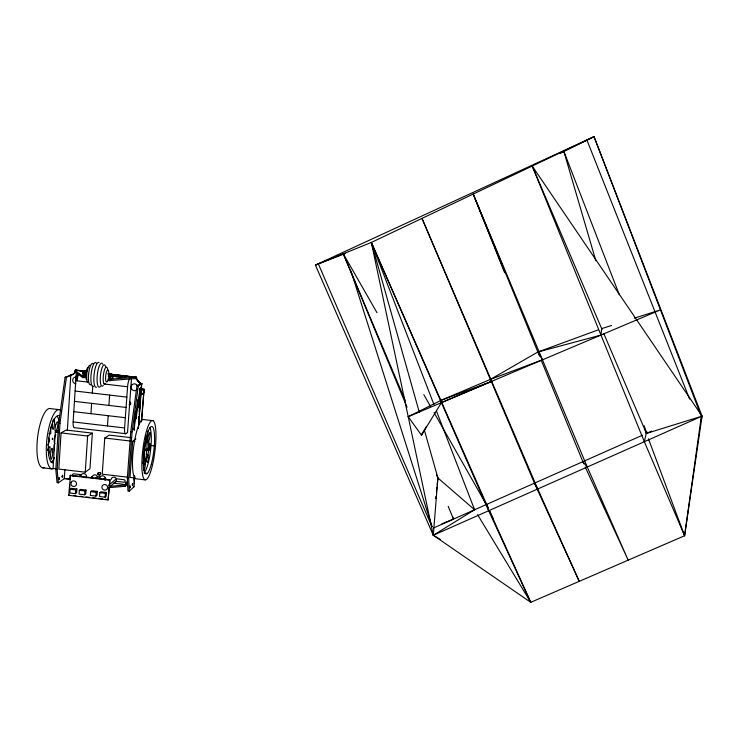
<?xml version="1.0" encoding="UTF-8"?>
<svg xmlns="http://www.w3.org/2000/svg" width="739" height="739" viewBox="0 0 739 739"><rect width="100%" height="100%" fill="white"/><g stroke="black" fill="none" stroke-linecap="round" stroke-linejoin="round"><path stroke-width="1.11" d="M137.352 379.92A8.415 8.074 44.4 0 1 136.715 378.507L136.068 377.158L108.725 379.319M108.809 375.292L108.864 373.758A6.106 1.524 -84 0 0 106.776 371.135A6.106 1.524 -84 0 0 105.788 380.77A6.106 1.524 -84 0 0 108.384 378.386M108.901 375.735L108.827 374.636M109.381 376.622L109.741 375.384M146.073 435.724L146.026 436.426A6.439 1.339 -83.2 0 0 146.461 440.305L147.43 440.426L145.971 459.409L145.01 459.288A9.727 2.014 -83.1 0 1 143.394 454.032M145.666 450.651C147.163 451.705 147.495 448.213 145.795 448.979M149.352 443.723L148.678 450.522A6.355 1.302 -83.1 0 1 148.096 449.598M145.398 463.741L145.38 464.184A6.439 1.339 -82.9 0 1 144.151 470.447A6.411 1.321 -82.9 0 1 143.772 465.57L143.883 464.406A6.411 1.321 -82.9 0 1 145.01 459.288A6.439 1.339 -82.9 0 1 145.444 463.067L143.819 465.117M70.935 375.218A8.48 8.027 46.1 0 0 75.424 371.514C74.815 370.045 76.958 369.722 75.101 370.47L75.018 371.791L82.676 377.62L85.696 377.084M58.75 430.329L55.286 432.223L53.088 468.415L56.395 468.803M70.085 479.334L64.311 478.66L58.353 482.826L57.042 482.669L55.813 469.459L58.649 423.142L65.106 377.259L70.602 375.255M58.353 482.826L57.143 469.607L59.988 423.299L66.436 377.417L71.018 375.144M61.051 432.897L58.815 469.089L85.244 472.184L89.955 468.766L92.347 433.128L66.159 430.052L61.051 432.897L87.645 436.019L92.347 433.128M64.311 478.66L64.884 469.505M67.332 430.606L70.805 375.255M131.45 379.079L127.533 432.518L125.815 433.71L74.75 427.715A7.057 1.94 -83.3 0 1 73.133 421.914L76.219 373.592L76.976 373.287M68.727 495.333L70.464 475.232L109.908 479.851L108.097 499.943L68.727 495.333L69.207 494.973M70.159 478.216L70.307 475.962M69.484 490.585L69.835 485.098M70.26 478.521L70.464 475.232M70.113 489.227L69.872 493.033L75.424 493.68L76.616 492.765L76.865 488.969L71.332 488.322L70.113 489.227L75.674 489.874L76.865 488.969M82.676 377.62L82.944 373.555A2.734 0.739 -84 0 1 83.581 370.858A2.734 0.739 -84 0 1 84.385 371.107M75.424 493.68L75.674 489.874M84.043 377.786L84.301 373.722A2.734 0.739 -84 0 1 84.939 371.024A2.734 0.739 -84 0 1 85.742 371.274M79.332 490.308L79.082 494.114L84.634 494.76L85.789 493.837L86.047 490.049L80.514 489.403L79.332 490.308L84.883 490.955L86.047 490.049M85.244 472.184L87.645 436.019M84.634 494.76L84.883 490.955M90.943 413.674L91.627 403.383M92.32 393.056L92.781 386.146M90.62 491.629L90.361 495.435L95.913 496.081L97.031 495.158L97.289 491.37L91.756 490.714L90.62 491.629L96.172 492.285L97.289 491.37M95.913 496.081L96.172 492.285M99.839 492.71L99.571 496.516L105.123 497.162L106.204 496.229L106.471 492.442L100.938 491.795L99.839 492.71L105.391 493.366L106.471 492.442M110.259 374.146A2.734 0.674 -83.9 0 0 109.529 373.906A2.734 0.674 -83.9 0 0 108.91 376.604L108.633 380.668L135.93 378.488L140.447 383.264M130.831 437.636L109.196 435.105L104.753 438.024L102.241 474.179L127.561 477.154M109.991 380.834L110.277 376.77A2.734 0.674 -83.9 0 1 110.887 374.063A2.734 0.674 -83.9 0 1 111.617 374.303L113.122 378.054L110.083 379.476M107.469 425.941L108.18 415.697M108.901 405.415L109.621 395.088M105.123 497.162L105.391 493.366M108.097 499.943L109.908 479.851M125.815 433.71A7.057 1.607 -83.3 0 1 124.586 427.955L127.588 386.756A7.113 1.626 -83.8 0 1 129.602 378.987L129.833 378.821M108.725 487.638L125.085 486.317L125.704 484.59L113.279 483.13M125.085 486.317L126.184 482.207L127.477 482.355L127.228 485.717L127.477 482.355M133.316 486.447L134.008 486.789L129.26 491.139L127.949 490.992L127.348 477.847L130.766 431.604L136.983 385.693L140.401 383.855L142.027 383.846A8.415 8.074 44.4 0 1 137.768 380.576M135.2 378.858L135.292 377.546M129.26 491.139L128.678 478.004L132.105 431.761L138.313 385.85L141.722 384.012L140.308 383.365A8.434 8.083 44.4 0 1 138.452 381.943L137.454 380.742A8.434 8.083 44.4 0 1 136.401 378.673C135.81 375.717 136.549 378.405 136.687 378.211M135.93 378.488L136.022 377.176M135.893 438.92L132.669 441.303L129.981 477.431L134.387 477.948M126.184 482.207L125.612 485.846M138.526 419.142L138.701 416.861M139.302 408.87L139.468 406.589M140.068 398.598L140.244 396.316M140.761 389.471L140.927 387.181M134.11 479.666L134.286 477.376M138.581 420.315L138.83 416.888M139.265 411.18L139.606 406.616M140.04 400.907L140.382 396.344M140.807 390.635L141.066 387.208M134.147 480.84L134.553 475.694M138.526 422.625L138.95 416.916M139.302 412.353L139.726 406.644M140.068 402.081L140.502 396.372M140.761 392.945L141.186 387.245M134.156 483.204L134.507 477.459M138.535 424.98L139.061 416.953M139.311 414.699L141.288 387.273M134.008 486.789L134.784 476.47M138.396 428.537L141.694 383.901L140.881 383.707L142.027 383.846M141.315 421.923L144.087 389.204L141.712 420.556M424.398 430.2L437.904 477.967L433.303 535.276L530.741 602.322L684.591 535.747L702.05 416.131L594.045 136.678L315.405 265.07L433.303 535.276L440.241 539.396M435.696 498.613L435.936 496.322M436.426 491.731L436.925 487.149M437.165 484.849L437.904 477.967L436.555 474.78M407.032 407.226L343.302 253.782L345.381 253.44L315.405 265.07L371.338 242.447L594.045 136.678L701.339 416.426L684.591 535.747L644.343 441.719L646.727 431.188M92.218 477.265L92.68 475.953A2.817 2.67 35.7 0 1 97.465 476.516L97.594 478.595M700.96 420.574L702.05 416.131L532.219 166.044L644.343 441.719M146.516 450.633L146.885 449.229M422.8 432.213L421.489 435.243L408.214 416.704L440.823 400.418L490.382 379.393L542.454 359.819L660.463 309.863L634.339 318.204M75.018 371.791L75.914 371.44L75.554 370.073M81.142 475.26L81.456 474.641A2.817 2.66 36.2 0 1 85.299 474.087A2.817 2.66 36.2 0 1 86.066 477.902M98.499 478.355L100.356 476.858A2.817 2.67 35.4 0 1 105.141 477.412L104.956 480.119M426.458 426.292L421.489 435.243L441.414 402.635L491.712 381.361L490.382 379.393L537.853 352.023L598.424 329.816M108.153 376.151L108.91 375.458M47.619 444.98L47.887 444.749A6.448 1.921 -82.9 0 0 49.522 440.555A6.448 1.912 -82.8 0 0 48.294 437.968M109.326 487.121L116.217 481.348L116.365 478.733A2.817 2.67 34.8 0 0 111.118 479.472M108.651 485.246L116.392 478.817L123.94 479.703A1.321 1.256 34.4 0 1 125.14 481.117A1.321 1.256 34.4 0 1 123.746 482.234L116.217 481.348A2.817 2.67 34.8 0 1 114.406 482.493M146.895 449.774L148.881 448.157L147.92 448.046M105.123 479.787L105.622 479.417M103.478 479.195L105.409 477.902A1.321 1.247 35.3 0 1 105.28 479.694M94.989 478.53L97.493 476.6L100.319 476.932M90.814 477.57L92.357 476.378A1.321 1.247 35.8 0 0 91.978 476.904M79.655 475.99L81.419 474.715L73.872 473.838A1.321 1.247 36.6 0 0 72.634 475.602M436.444 410.986L474.595 509.753L433.303 535.276L371.338 242.447L487.989 507.554M140.613 394.506A2.808 2.688 42.8 0 0 143.569 392.104L143.883 391.929M559.839 153.287L563.737 151.07L619.328 294.787M143.569 392.104A2.808 2.688 42.8 0 0 141.029 389.056L144.087 389.204M559.903 153.435L594.045 136.678M433.553 527.979L582.766 461.718L587.256 467.02L628.178 560.162L585.186 466.946M583.81 461.247L642.265 435.289M603.837 333.695L646.44 433.433L651.678 431.114M148.835 450.457L148.927 450.411A6.355 1.302 -83.1 0 0 150.451 445.986A6.346 1.302 -83.1 0 0 149.454 443.603L149.186 443.917A6.346 1.302 -83.1 0 0 148.918 444.425M408.214 416.704L542.454 359.819L537.853 352.023L600.964 335.081L601.675 328.633L611.467 325.502M85.779 375.735L82.768 376.271L75.101 370.47M441.904 523.84L453.506 519.111L452.637 516.977M491.712 381.361L440.823 400.418L441.414 402.635M645.055 429.045L646.44 433.433L702.05 416.131L433.303 535.276L432.906 531.858M69.457 375.523L71.323 375.061A8.471 8.018 46.1 0 0 75.803 371.357M83.849 372.779L83.895 372.41M109.908 486.271L125.177 485.052M109.778 374.996L109.095 375.107L109.788 375.329M84.043 371.92L82.343 371.911L83.285 372.225M83.895 370.535L85.253 370.692M109.815 373.583L111.173 373.74M87.368 371.44L75.655 370.082L75.849 370.599M107.709 373.851L136.576 377.259M75.701 370.119L86.971 371.44M108.393 373.952L136.632 377.398M75.803 370.35L84.819 371.412M108.485 374.193L115.247 374.978M117.501 375.246L122.009 375.772M124.263 376.04L134.406 377.232M80.339 370.996L83.719 371.394M110.758 374.571L115.266 375.098M117.519 375.366L120.9 375.763M124.281 376.16L127.662 376.557M129.916 376.816L133.297 377.213M80.357 371.126L82.611 371.394M110.776 374.701L114.157 375.098M117.538 375.495L119.792 375.754M124.291 376.29L126.545 376.548M129.925 376.945L132.179 377.213M110.813 375.061L125.99 376.982L111.21 375.495M82.944 373.555L84.301 373.722M108.91 376.604L110.277 376.77M76.219 373.592L77.586 373.749L77.133 380.834L87.978 382.1M65.106 377.259L66.436 377.417M136.983 385.693L138.313 385.85M104.162 384.003L127.588 386.756M141.029 389.056L143.772 389.379M75.101 391.033L126.831 397.111M74.445 401.369L126.083 407.429M59.97 409.739L50.852 408.667A29.902 8.933 -83 0 0 37.513 438.135A29.902 8.933 -83 0 0 44.201 467.676M152.973 420.667A29.902 6.106 -83 0 0 141.87 462.411A29.902 6.106 -83 0 0 151.864 467.538A29.902 6.106 -83 0 0 152.973 420.667L143.856 419.604A29.902 6.355 -83 0 0 133.63 446.938A29.902 6.355 -83 0 0 136.004 478.789L145.149 479.86M73.789 411.66L125.334 417.711M73.133 421.914L124.586 427.955M58.649 423.142L59.988 423.299M130.766 431.604L132.105 431.761M147.8 441.885L148.761 441.996M55.286 432.223L58.612 432.611M104.753 438.024L130.24 441.017M132.669 441.303L134.886 441.562M145.657 444.444L144.687 444.333A6.503 1.367 -83.2 0 1 144.401 444.795M151.033 445.525L154.303 445.903M145.537 449.977L146.507 450.088M143.514 451.621L144.484 451.732M143.135 457.968A6.475 1.349 -82.9 0 1 143.652 457.829L144.622 457.949M145.555 461.228L147.976 461.515A6.374 1.312 -82.9 0 0 148.114 455.51L147.966 454.947A6.374 1.312 -82.9 0 0 147.31 454.485M53.356 462.374L51.139 462.115A23.879 6.993 -82.9 0 0 54.529 457.7M143.948 473.015L147.273 473.403M42.622 467.815L51.776 468.886M55.813 469.459L57.143 469.607M127.348 477.847L128.678 478.004M69.993 475.565L109.492 480.193M125.861 482.484L127.154 482.632M65.66 478.502L69.512 478.955M73.697 495.499L75.941 495.758M80.44 496.285L82.685 496.553M86.057 496.941L89.419 497.338M92.791 497.735L96.162 498.132M98.407 498.391L102.897 498.917M105.141 499.185L108.513 499.582M69.854 375.375L70.99 375.504M129.611 402.33L129.953 402.413A1.339 1.284 41.7 0 1 129.768 404.917L129.427 404.926A1.339 1.284 41.7 0 1 129.085 404.843M437.904 477.967L474.595 509.753M477.579 514.677L530.741 602.322L489.394 510.677M376.982 312.699L343.302 253.782L405.175 400.409M423.789 394.589L430.634 406.57M434.061 412.556L488.017 507.527M534.445 483.167L537.743 488.978L579.237 581.334L534.445 483.167L422.006 218.384L537.743 488.978M484.886 501.421L487.37 506.575M489.458 510.631L493.301 518.898M583.736 463.806L541.29 360.42M419.373 412.427L371.338 242.447L488.701 510.723L530.741 602.322M318.518 264.303L431.955 526.648M532.219 166.044L602.026 329.455M587.256 467.02L473.191 194.08L504.561 272.543L505.125 272.691L473.191 194.08L539.544 356.152M448.194 506.326L453.506 519.111M587.099 140.521L689.635 399.115M371.338 242.447L433.95 404.547M648.454 438.818L684.591 535.747M486.576 504.432L488.701 510.723M350.951 270.991L432.066 526.611M563.737 151.07L595.846 260.701M644.177 425.682L646.44 433.433M54.326 450.356L54.15 449.617A6.281 1.82 -82.8 0 1 54.243 444.305A6.3 1.829 -82.8 0 1 54.972 443.585A4.425 1.284 -82.9 0 1 54.298 439.446A4.425 1.284 -82.9 0 1 55.878 434.92M50.723 427.142L50.806 433.313A6.383 1.894 -83.1 0 1 49.088 433.507M146.608 449.451L146.793 450.411M105.575 383.837A8.72 2.189 -84 0 1 103.183 379.735A8.72 2.189 -84 0 1 105.104 368.419A8.72 2.189 -84 0 1 107.82 370.645M103.257 385.435A10.762 2.725 -84 0 1 100.301 381.195A10.762 2.725 -84 0 1 102.158 367.523A10.762 2.725 -84 0 1 105.732 367.163M100.458 386.294A12.064 3.085 -84 0 1 97.289 375.033A12.064 3.085 -84 0 1 102.712 364.216M93.493 386.377A12.064 3.159 -84 0 1 91.285 372.742A12.064 3.159 -84 0 1 96.615 363.505M90.777 384.77A10.762 2.845 -84 0 1 88.772 372.604A10.762 2.845 -84 0 1 93.567 364.345M96.513 387.171A12.508 3.233 -84 0 1 94.075 374.664A12.508 3.233 -84 0 1 99.026 362.544M88.578 382.488A8.72 2.328 -84 0 1 86.805 373.749A8.72 2.328 -84 0 1 90.315 365.297M86.657 379.698A6.106 1.635 -84 0 1 85.927 372.798A6.106 1.635 -84 0 1 88.301 367.68M140.632 388.89A2.808 2.688 42.8 0 1 142.331 394.118M73.383 476.286A1.321 1.247 36.6 0 1 72.819 475.888M129.935 402.136A1.339 1.284 41.7 0 1 130.572 402.395M100.181 472.526A1.321 1.247 35.9 0 1 100.467 474.401A1.321 1.247 35.9 0 1 98.564 474.42A1.321 1.247 35.9 0 1 98.61 472.544M75.923 383.846A3.519 3.335 44.6 0 1 72.718 380.04A3.519 3.335 44.6 0 1 76.357 377.038M137.315 389.342A3.501 3.353 43.4 0 1 132.087 389.638A3.501 3.353 43.4 0 1 132.475 384.428A3.501 3.353 43.4 0 1 137.565 385.943M78.824 373.777A7.122 1.958 -83.9 0 0 77.133 380.834L75.766 380.668A7.113 1.968 -83.9 0 1 76.468 376.188M149.962 427.604A23.879 4.951 -83.1 0 1 150.525 450.578A23.879 4.951 -83.1 0 1 144.428 472.517M112.106 376.973A12.665 1.764 4.6 0 1 112.402 377.472M57.43 416.722A23.879 6.993 -82.9 0 1 59.379 422.69M54.113 468.341A29.902 8.674 -83 0 1 47.056 437.95A29.902 8.674 -83 0 1 61.337 410.773M52.608 462.919A23.879 6.928 -82.9 0 1 49.005 437.248A23.879 6.928 -82.9 0 1 59.148 415.669M147.735 430.929A6.475 1.349 -83.2 0 1 147.698 434.07L147.578 435.243A6.475 1.349 -83.2 0 1 146.461 440.305M147.458 440.73A9.727 2.014 -83.1 0 0 144.687 444.333A6.522 1.367 -83.1 0 0 144.835 443.151M143.772 449.081A9.727 2.014 -83.1 0 1 144.179 446.596M147.828 440.804A6.374 1.312 -83.2 0 1 148.4 436.241L148.641 435.225A6.374 1.312 -83.2 0 1 150.211 432.601A6.402 1.321 -83.2 0 1 149.38 439.225L149.121 440.111A6.402 1.321 -83.2 0 1 148.299 441.774M147.976 461.515A6.355 1.302 -83 0 1 146.627 461.265L146.525 460.536A6.355 1.302 -83 0 1 146.525 457.543M143.652 457.829A6.503 1.358 -82.9 0 1 143.043 463.519M52.617 422.052A6.355 1.866 -83.2 0 0 52.349 424.389L52.312 425.525A6.355 1.866 -83.2 0 0 53.116 429.414A6.392 1.884 -83.2 0 0 54.437 424.417L54.547 423.253A6.392 1.884 -83.2 0 0 54.058 418.662M52.848 420.934A6.355 1.866 -83.2 0 1 53.125 419.891M47.564 450.494A6.402 1.884 -82.7 0 1 47.859 449.46L48.192 448.555A6.402 1.884 -82.7 0 1 50.012 446.753A6.42 1.894 -82.7 0 1 49.439 452.416L49.153 453.441A6.42 1.894 -82.7 0 1 48.46 455.104M52.275 439.031C52.737 441.229 52.959 436.149 52.275 439.031M58.76 478.854C59.499 482.114 59.73 474.309 58.76 478.854M62.058 476.581C62.769 479.796 63.046 472.138 62.058 476.581M84.819 373.509C85.216 376.003 85.53 370.525 84.819 373.509M52.765 452.056L52.737 453.164A6.365 1.857 -82.7 0 1 51.305 459.362A6.328 1.847 -82.7 0 1 50.538 454.485L50.64 453.33A6.328 1.847 -82.7 0 1 51.97 448.277A6.365 1.857 -82.7 0 1 52.765 452.056M110.748 376.548C111.09 379.024 111.404 373.611 110.748 376.548M129.676 487.177C130.166 490.345 130.563 482.696 129.676 487.177M133.999 429.193L134.221 430.283L135.736 411.004L133.999 429.193M132.29 484.821C132.771 487.971 133.149 480.415 132.29 484.821M136.087 417.821L136.299 418.921L137.814 399.67L136.087 417.821M138.165 406.515L138.378 407.632L139.893 388.409L138.165 406.515M70.981 482.632L71.138 484.775A2.91 2.744 35.9 0 0 75.387 486.013A2.91 2.744 35.9 0 0 75.664 481.754A2.91 2.744 35.9 0 0 71.314 481.985L70.981 482.632M107.617 487.648L107.137 488.996A2.901 2.753 34.6 0 1 102.786 489.227A2.901 2.753 34.6 0 1 103.09 484.969A2.901 2.753 34.6 0 1 107.34 486.216L107.617 487.648M55.822 424.722L55.619 425.433A6.291 1.829 -83.1 0 0 55.046 431.049A6.318 1.838 -83.2 0 0 56.811 429.359L57.125 428.491A6.318 1.838 -83.2 0 0 57.975 421.904A6.291 1.829 -83.1 0 0 55.905 424.435L55.822 424.722M122.009 377.306L113.529 376.363L122.009 377.306M97.834 473.995A1.321 1.247 35.9 0 0 99.959 474.817A1.321 1.247 35.9 0 0 99.525 472.627A1.321 1.247 35.9 0 0 97.834 473.995M151.356 464.018A23.879 4.877 -83.1 0 0 152.188 426.606A23.879 4.877 -83.1 0 0 143.348 460A23.879 4.877 -83.1 0 0 151.356 464.018M147.698 455.446A9.727 2.005 -83.1 0 0 147.976 440.305A9.727 2.005 -83.1 0 0 144.373 454.032A9.727 2.005 -83.1 0 0 147.698 455.446"/></g></svg>
